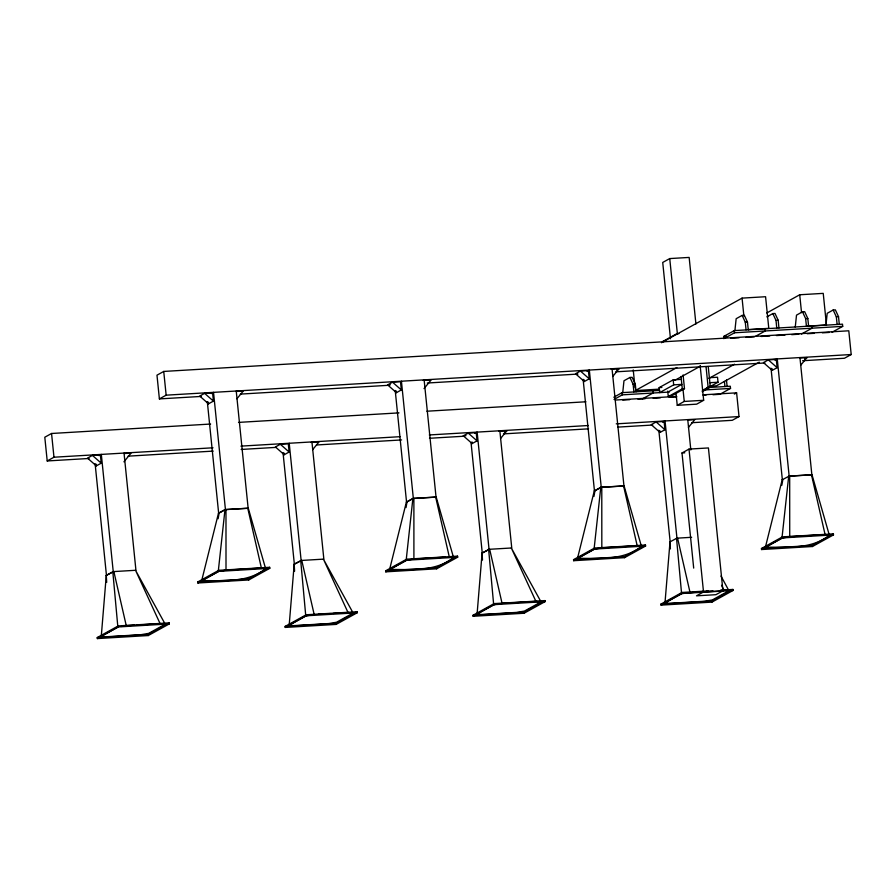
<?xml version="1.0" encoding="UTF-8"?>
<svg xmlns="http://www.w3.org/2000/svg" width="896" height="896" viewBox="0 0 896 896"><rect width="100%" height="100%" fill="white"/><g stroke="black" fill="none" stroke-linecap="round" stroke-linejoin="round"><path stroke-width="1.34" d="M106.691 582.366L106.288 575.299L101.282 636.182L105.526 636.798L140.907 634.693L148.658 633.371L165.222 624.21L135.498 570.248L160.126 623.694L165.222 624.21M294.594 571.211L294.202 564.155L289.195 625.038L293.44 625.643L328.81 623.549L336.56 622.227L353.136 613.054L348.029 612.539L333.133 613.424M482.496 560.067L482.104 553L477.098 613.883L481.342 614.499L516.712 612.394L524.462 611.072L541.038 601.91L511.302 547.949L535.931 601.395L541.038 601.91M670.398 548.912L670.006 541.856L665 602.739L669.245 603.344L704.626 601.25L712.365 599.928L728.941 590.755L725.122 590.374M224.986 509.645L218.467 513.251L201.678 580.642L218.254 571.48L224.986 509.645L248.293 508.267L265.238 567.325M389.592 569.498L406.157 560.336L412.888 498.501L436.206 497.112L453.533 557.525C435.4 571.917 411.253 569.285 389.592 569.498L406.37 502.107L412.888 498.501M577.494 558.354L594.07 549.181L600.79 487.346L624.109 485.968L641.435 546.37C623.302 560.773 599.155 558.13 577.494 558.354L594.283 490.952L600.79 487.346M799.949 357.549L811.854 474.757L789.152 476.101L782.186 479.808L765.397 547.198L781.973 538.037L788.704 476.202L812.011 474.813L828.957 533.882M218.109 518.75L219.094 513.318L218.467 513.251M406.022 507.595L406.997 502.163L406.37 502.107M593.925 496.451L594.91 491.019L594.283 490.952M781.827 485.296L782.813 479.864L782.186 479.808M123.928 461.821L131.051 453.107L124.421 453.499M236.914 398.787L243.253 391.048L236.622 391.44M312.626 449.702L318.965 441.963L311.002 442.434M424.032 388.606L431.166 379.904L423.192 380.374M500.528 438.558L506.867 430.808L498.904 431.29M612.73 376.488L619.069 368.749L611.106 369.219M688.442 427.403L694.77 419.664L688.139 420.056M800.632 365.344L806.971 357.605L800.33 357.997M210.616 424.043L51.554 433.485L44.8 437.226L47.208 460.958L89.062 458.472M802.581 360.741L844.446 358.254L851.2 354.525L848.792 330.792L163.733 371.437L156.979 375.178L159.387 398.91L201.242 396.424M47.208 460.958L53.973 457.218L213.024 447.787M159.387 398.91L166.152 395.17L851.2 354.525M92.422 455.403L87.528 458.114L96.331 465.875L101.226 463.165L100.386 454.933L92.422 455.403L101.226 463.165M204.624 393.344L199.718 396.054L208.522 403.816L213.416 401.106L212.587 392.862L204.624 393.344L213.416 401.106M99.064 455.661L101.326 454.406L113.232 571.614L106.456 575.366L95.11 463.68M211.266 393.602L213.528 392.347L225.434 509.555L218.658 513.296L207.312 401.61M280.325 444.259L275.43 446.958L284.234 454.731L289.128 452.021L288.288 443.778L280.325 444.259L289.128 452.021M387.632 384.899L392.526 382.189L400.49 381.718L401.33 389.95L396.435 392.661L387.632 384.899L390.286 384.742M695.912 324.005L689.158 257.421L669.738 258.574L662.726 262.45L670.477 338.744M106.288 575.299L113.848 571.536L126.269 625.699L134.4 625.218M97.25 637.549L118.283 625.912L169.165 622.888L169.277 623.918L148.243 635.555L97.35 638.579L97.25 637.549L148.131 634.525L169.165 622.888M197.736 581.963L218.77 570.326L269.662 567.302L269.763 568.333L248.73 579.97L197.848 582.982L197.736 581.963L248.629 578.939L269.662 567.302M101.282 636.182L117.858 627.021L112.806 571.704M463.333 435.814L468.227 433.104L476.202 432.634L477.03 440.866L472.136 443.576L463.333 435.814L465.987 435.658M580.429 371.045L575.534 373.755L584.338 381.517L589.232 378.806L588.392 370.574L580.429 371.045L589.232 378.806M97.35 638.579L118.384 626.942L169.277 623.918M197.848 582.982L218.882 571.357L269.763 568.333M474.88 433.362L477.142 432.107L489.048 549.315L482.261 553.067L471.061 442.758M587.082 371.302L589.333 370.048L601.238 487.256L594.462 491.008L583.117 379.31M661.438 342.72L742.067 298.122L765.576 296.722L768.79 328.35L748.048 329.582M504.414 432.163L506.867 430.808M616.616 370.104L619.069 368.749M636.082 391.821L635.298 384.126L632.139 377.328L629.955 377.451L623.974 380.766L622.72 392.717M748.261 329.762L747.477 322.078L744.318 315.269L742.134 315.403L736.154 318.707L734.899 330.669M294.202 564.155L301.75 560.392L314.182 614.544L305.76 615.866L289.195 625.038M311.942 441.918L323.848 559.115L301.134 560.47L294.358 564.211L283.013 452.525M424.133 379.848L436.038 497.056L413.336 498.4L406.56 502.152L395.214 390.466M613.816 397.23L622.104 392.65L659.714 390.421M723.845 338.688L723.621 336.493L734.283 330.602L842.486 324.173L842.71 326.368L832.048 332.259M766.73 313.006L799.714 294.762L823.234 293.373L826.448 324.99L807.083 326.144M614.04 399.426L622.328 394.845L669.39 392.045M725.032 338.027L734.507 332.786L842.71 326.368M766.842 316.893L772.834 313.578L775.006 313.454L778.165 320.253L778.949 327.947M676.861 367.584L635.331 390.566L658.84 389.166M667.822 392.123L681.845 384.373L673.691 384.854L659.669 392.616L659.165 387.61L673.187 379.859L681.341 379.378M674.722 380.386L700.381 366.195M642.365 398.91L653.016 393.019L652.792 390.824M755.72 336.202L765.195 330.971L764.971 328.776M808.606 326.189L807.822 318.494L804.664 311.696L802.491 311.819L796.51 315.134L795.256 327.085M667.722 391.082L668.282 396.581L682.304 388.83L684.488 388.696L683.088 374.931M684.488 388.696L670.466 396.446L668.282 396.581M708.859 378.426L734.518 364.235M839.294 324.363L838.522 316.669L835.363 309.87L833.179 309.994L827.198 313.309L825.944 325.259M801.36 334.085L812.011 328.194L811.787 325.998M702.296 390.522L708.131 387.296L710.326 387.162L708.232 366.52M705.174 389.334L718.032 382.222L717.517 377.227L709.363 377.709M675.965 392.829L677.242 405.317L684.253 401.442L703.662 400.288L700.146 365.613M702.15 391.686L710.326 387.162M759.259 362.163L716.498 385.806L709.576 386.221M285.152 626.394L306.186 614.768L357.078 611.744L357.179 612.774L336.146 624.411L285.253 627.424L285.152 626.394L336.045 623.381L357.078 611.744M385.65 570.808L406.683 559.171L457.565 556.158L457.677 557.189L436.643 568.814L385.75 571.838L385.65 570.808L436.531 567.795L457.565 556.158M656.141 421.96L651.235 424.659L660.038 432.432L664.944 429.722L664.104 421.478L656.141 421.96L664.944 429.722M768.331 359.89L763.437 362.6L772.24 370.362L777.134 367.662L776.306 359.419L768.331 359.89L777.134 367.662M285.253 627.424L306.286 615.787L357.179 612.774M385.75 571.838L406.784 560.202L457.677 557.189M662.782 422.218L665.045 420.963L676.95 538.171L670.006 541.856M774.984 360.147L777.246 358.904L789.152 476.101M703.662 400.288L696.651 404.163L677.242 405.317M706.776 387.621L730.307 386.232L730.531 388.416L719.869 394.318L712.947 394.722M734.362 394.083L736.613 392.84L739.021 416.573L732.267 420.314L691.802 422.71M804.518 358.96L806.971 357.605M482.104 553L489.653 549.237L502.085 603.4L511.56 602.84M693.694 568.098L682.002 452.973L689.013 449.098L708.422 447.944L722.938 590.8L715.926 594.686L696.506 595.829L703.517 591.954L722.938 590.8M473.054 615.25L494.088 603.613L544.981 600.589L545.082 601.619L524.048 613.256L473.166 616.28L473.054 615.25L523.947 612.226L544.981 600.589M573.552 559.664L594.586 548.027L645.478 545.003L645.579 546.034L624.546 557.67L573.653 560.694L573.552 559.664L624.445 556.64L645.478 545.003M477.098 613.883L493.674 604.722L502.085 603.4M473.166 616.28L494.2 604.643L545.082 601.619M573.653 560.694L594.686 549.058L645.579 546.034M720.507 590.184L732.883 589.445L732.995 590.475L711.962 602.112L661.069 605.125L660.957 604.094L681.99 592.469L708.131 590.912M761.454 548.509L782.488 536.872L833.381 533.859L833.482 534.89L812.448 546.515L761.555 549.539L761.454 548.509L812.347 545.496L833.381 533.859M665 602.739L681.576 593.566L703.528 591.45M661.069 605.125L682.102 593.488L732.995 590.475M761.555 549.539L782.589 537.902L833.482 534.89M660.957 604.094L711.85 601.082L732.883 589.445M218.254 571.48L226.005 570.158L249.133 568.781M406.157 560.336L413.907 559.003L445.2 557.144M594.07 549.181L601.821 547.859L637.19 545.754L641.435 546.37M781.973 538.037L789.723 536.704L823.738 534.688M121.464 626.45L126.269 625.699M742.134 315.403L745.293 322.202L747.477 322.078M772.834 313.578L775.992 320.387L778.165 320.253M802.491 311.819L805.65 318.629L807.822 318.494M833.179 309.994L836.338 316.803L838.522 316.669M678.899 333.637L676.704 333.771L662.682 341.522L664.877 341.398M723.621 336.493L726.398 336.325M730.766 338.274L739.077 337.781M745.998 337.366L754.298 336.874M761.219 336.47L769.765 335.955M776.44 335.563L784.986 335.059M791.672 334.656L798.829 334.23M807.139 333.738L814.061 333.334M822.36 332.842L829.282 332.427M240.307 394.106L389.603 385.246M427.269 383.018L577.954 374.069M615.63 371.84L764.915 362.981M629.955 377.451L633.114 384.261L635.298 384.126M709.878 382.704L718.032 382.222M659.165 387.61L661.875 387.453M704.234 389.984L730.531 388.416M238.515 422.397L398.966 412.877M426.877 411.219L585.928 401.778M615.227 400.042L676.614 396.402M703.125 394.822L736.613 392.84M622.742 400.075L629.664 399.672M637.963 399.179L645.131 398.754M653.195 398.272L660.352 397.846M669.805 397.286L676.726 396.872M703.259 395.304L706.026 395.136M240.923 446.13L399.986 436.688M429.285 434.952L588.336 425.51M616.246 423.853L739.021 416.573M128.128 456.154L213.237 451.102M241.147 449.456L276.024 447.384M316.49 444.976L401.598 439.936M429.498 438.278L464.386 436.206M503.451 433.888L588.56 428.837M617.859 427.101L652.736 425.029M682.002 452.973L684.779 452.805M225.434 509.555L248.136 508.2L236.23 391.003M601.238 487.256L623.952 485.912L612.046 368.704M113.232 571.614L135.934 570.27L124.029 453.062M489.048 549.315L511.75 547.971L499.845 430.763M676.95 538.171L691.645 537.298M251.854 568.624L261.386 568.053L265.619 568.669C247.486 583.072 223.35 580.429 201.678 580.642M137.11 625.05L160.126 623.694M318.237 614.309L330.422 613.581M514.27 602.672L535.931 601.395M706.238 591.282L713.003 590.89M721.134 590.397L723.845 590.24L721.549 585.267M765.397 547.198C787.058 546.986 811.205 549.618 829.338 535.226L825.093 534.61L811.474 474.734M453.533 557.525L449.288 556.909L435.658 497.034M468.227 433.104L477.03 440.866M392.526 382.189L401.33 389.95M721 576.061L728.28 589.534M352.475 611.834L323.4 559.104L348.029 612.539M689.987 592.245L677.566 538.093L676.525 538.25L681.576 593.566M623.571 485.89L637.19 545.754M247.755 508.189L261.386 568.053M836.338 316.803L837.122 324.498M805.65 318.629L806.434 326.312M799.714 294.762L801.539 312.637M812.347 545.496L812.448 546.515M775.992 320.387L776.765 328.07M772.072 368.67L772.24 370.362M771.019 368.166L782.365 479.853M782.488 536.872L782.589 537.902M745.293 322.202L746.077 329.896M742.067 298.122L743.882 315.997M734.283 330.602L734.507 332.786M726.466 380.005L727.115 386.411M724.416 381.416L724.942 386.546M706.037 366.643L708.131 387.296M711.85 601.082L711.962 602.112M687.747 419.619L690.827 449.949M669.738 258.574L677.342 333.469M682.976 388.954L684.253 401.442M689.013 449.098L703.517 591.954M681.038 376.443L682.304 388.83M673.187 379.859L673.691 384.854M681.99 592.469L682.102 593.488M659.87 430.741L660.038 432.432M658.829 430.226L670.174 541.912M633.237 369.936L635.051 387.811M633.114 384.261L633.898 391.944M622.104 392.65L622.328 394.845M624.445 556.64L624.546 557.67M584.17 379.826L584.338 381.517M594.586 548.027L594.686 549.058M523.947 612.226L524.048 613.256M494.088 603.613L494.2 604.643M471.968 441.885L472.136 443.576M436.531 567.795L436.643 568.814M401.43 381.203L413.336 498.4M396.256 390.97L396.435 392.661M406.683 559.171L406.784 560.202M336.045 623.381L336.146 624.411M289.229 443.262L301.134 560.47M306.186 614.768L306.286 615.787M284.054 453.04L284.234 454.731M248.629 578.939L248.73 579.97M208.354 402.125L208.522 403.816M218.77 570.326L218.882 571.357M163.733 371.437L166.152 395.17M148.131 634.525L148.243 635.555M118.283 625.912L118.384 626.942M96.152 464.184L96.331 465.875M51.554 433.485L53.973 457.218M488.622 549.405L493.674 604.722M300.709 560.549L305.76 615.866M789.69 476.034L789.723 536.704M601.787 487.178L601.821 547.859M413.885 498.333L413.907 559.003M225.982 509.477L226.005 570.158"/></g></svg>
